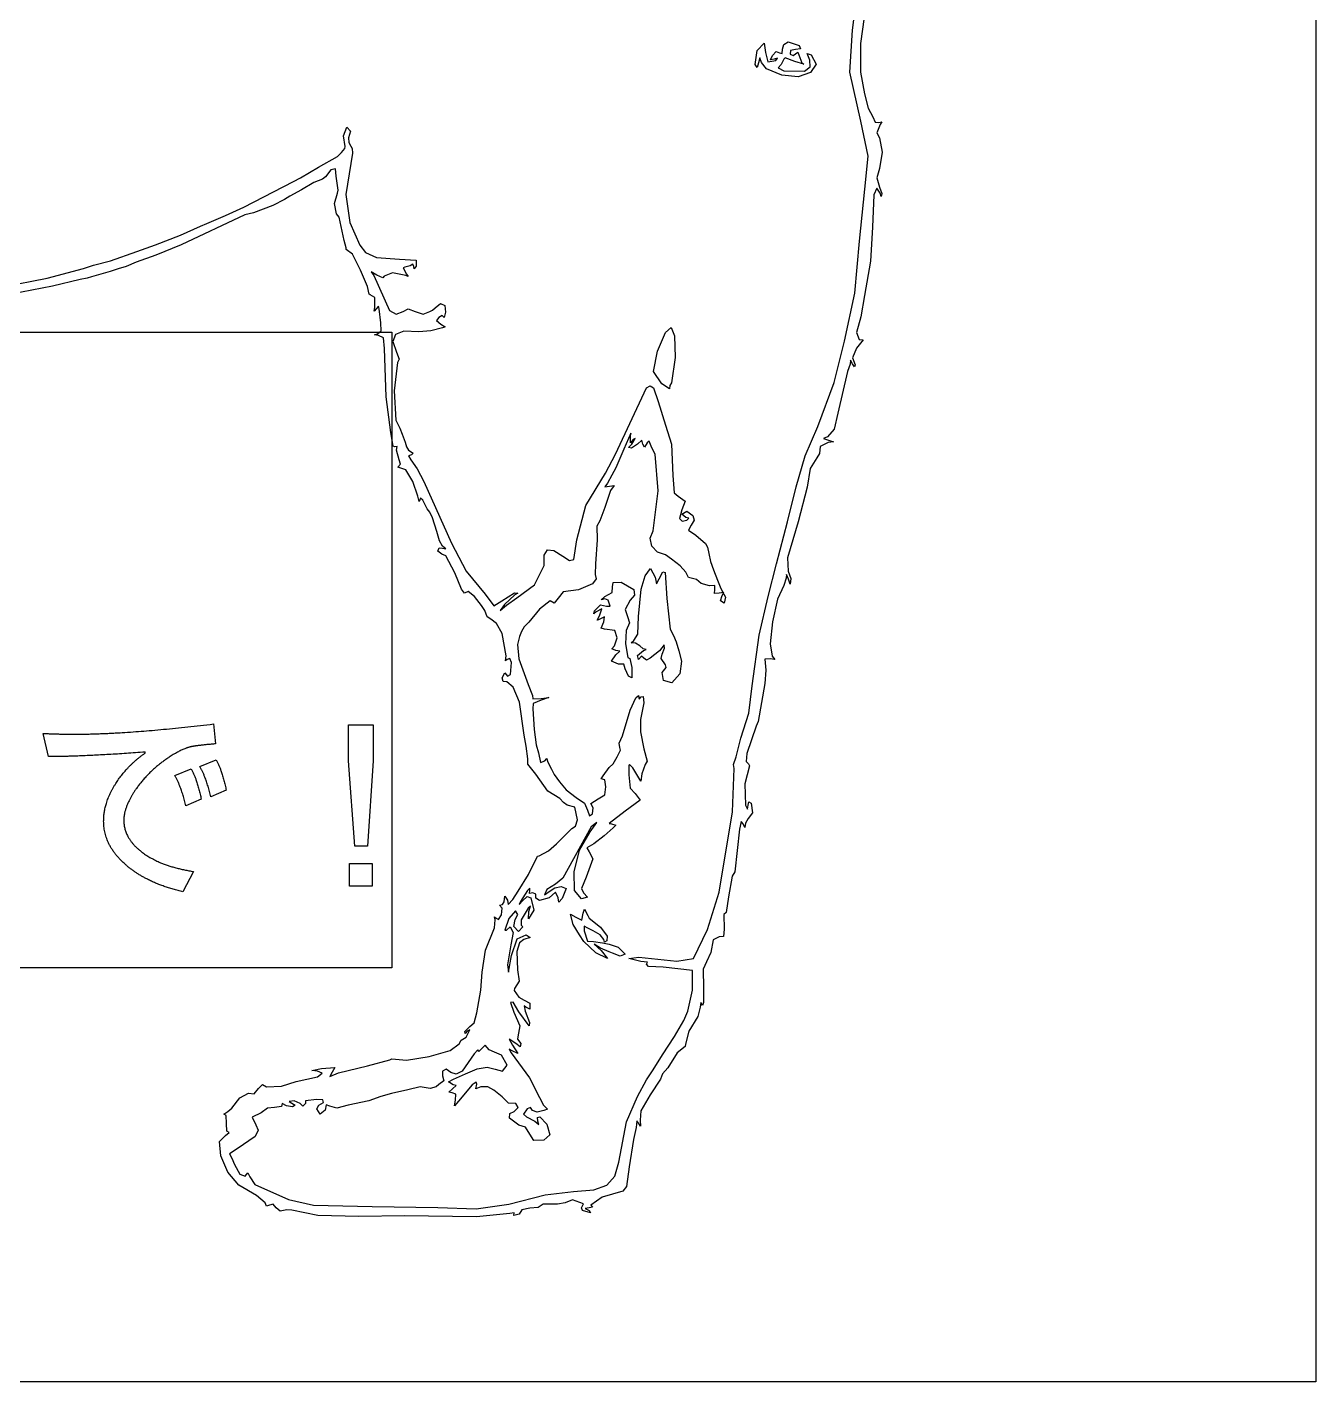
# Model space of a CAD drawing. Header units: centimetres. Extents: x 0 to 27.5, y -5.9 to 8.
# Drawn here: x 22.66 to 27.46, y -5.87 to -0.83 of the extents above; entities that cross this region are included whole.
import ezdxf

# ---------------------------------------------------------------- set-up
doc = ezdxf.new("R2010")
doc.units = ezdxf.units.CM
doc.header["$MEASUREMENT"] = 0
doc.layers.add('digi3 v3_Sketch1', color=7, linetype='Continuous')

msp = doc.modelspace()

# ---------------------------------------------------------------- linework, layer by layer
at = {"layer": 'digi3 v3_Sketch1'}
for p, q in [((27.4556, 7), (27.4556, -5.8698)), ((25.7309, -0.8388), (25.7466, -0.7194)), ((25.7807, -0.745), (25.7617, -0.8885)), ((25.7215, -0.9943), (25.7309, -0.8388)), ((25.377, -0.9139), (25.4032, -0.8866)), ((25.4032, -0.8866), (25.408, -0.9213)), ((25.4706, -0.9092), (25.476, -0.8913)), ((25.476, -0.8913), (25.4925, -0.8819)), ((25.4925, -0.8819), (25.5323, -0.8949)), ((25.5382, -0.9076), (25.5193, -0.9104)), ((25.5323, -0.8949), (25.5382, -0.9076)), ((25.7617, -0.8885), (25.7617, -0.9949)), ((25.3688, -0.9667), (25.377, -0.9139)), ((25.3866, -0.9414), (25.3816, -0.9602)), ((25.3925, -0.9591), (25.3866, -0.9414)), ((25.408, -0.9213), (25.4165, -0.9563)), ((25.4165, -0.9563), (25.4462, -0.9509)), ((25.4263, -0.9485), (25.4342, -0.9322)), ((25.4396, -0.9461), (25.4263, -0.9485)), ((25.4342, -0.9322), (25.4472, -0.9183)), ((25.4517, -0.943), (25.4396, -0.9461)), ((25.4462, -0.9509), (25.4517, -0.943)), ((25.4472, -0.9183), (25.4602, -0.9222)), ((25.4602, -0.9222), (25.47, -0.9258)), ((25.4761, -0.9467), (25.4653, -0.9659)), ((25.47, -0.9258), (25.4706, -0.9092)), ((25.481, -0.941), (25.4761, -0.9467)), ((25.5167, -0.9554), (25.481, -0.941)), ((25.5002, -0.9139), (25.5, -0.9273)), ((25.5, -0.9273), (25.5105, -0.9323)), ((25.5193, -0.9104), (25.5002, -0.9139)), ((25.5105, -0.9323), (25.5278, -0.9203)), ((25.5508, -0.9653), (25.5167, -0.9554)), ((25.5278, -0.9203), (25.5356, -0.9403)), ((25.5356, -0.9403), (25.5431, -0.9602)), ((25.5725, -0.9503), (25.5632, -0.9249)), ((25.5632, -0.9249), (25.5775, -0.9303)), ((25.5736, -0.9747), (25.5725, -0.9503)), ((25.5775, -0.9303), (25.5959, -0.9655)), ((25.3763, -0.9778), (25.3688, -0.9667)), ((25.3816, -0.9602), (25.3763, -0.9778)), ((25.4114, -0.9826), (25.3925, -0.9591)), ((25.4682, -1.0054), (25.4114, -0.9826)), ((25.4653, -0.9659), (25.4552, -0.9783)), ((25.4552, -0.9783), (25.4761, -0.9893)), ((25.5286, -1.0117), (25.4682, -1.0054)), ((25.4682, -1.0054), (25.4682, -1.0054)), ((25.4761, -0.9893), (25.5527, -0.9915)), ((25.5754, -0.9955), (25.5286, -1.0117)), ((25.5431, -0.9602), (25.5508, -0.9653)), ((25.5527, -0.9915), (25.5736, -0.9747)), ((25.5959, -0.9655), (25.5754, -0.9955)), ((25.7625, -1.1768), (25.7215, -0.9943)), ((25.7617, -0.9949), (25.7766, -1.0756)), ((25.7766, -1.0756), (25.7902, -1.1286)), ((25.7902, -1.1286), (25.8066, -1.1612)), ((23.8373, -1.2322), (23.8498, -1.1991)), ((23.8498, -1.1991), (23.8628, -1.2143)), ((25.7899, -1.3069), (25.7625, -1.1768)), ((25.8066, -1.1612), (25.8156, -1.1804)), ((25.8156, -1.1804), (25.8298, -1.182)), ((25.8339, -1.1897), (25.8218, -1.2203)), ((25.8298, -1.182), (25.8407, -1.18)), ((25.8407, -1.18), (25.8339, -1.1897)), ((23.8435, -1.2712), (23.8373, -1.2322)), ((23.8628, -1.2143), (23.8564, -1.239)), ((23.8564, -1.239), (23.8572, -1.256)), ((23.8572, -1.256), (23.8641, -1.2697)), ((25.8218, -1.2203), (25.8314, -1.2389)), ((25.8314, -1.2389), (25.8414, -1.2931)), ((23.7439, -1.3485), (23.8153, -1.3086)), ((23.8153, -1.3086), (23.8298, -1.2937)), ((23.8298, -1.2937), (23.8422, -1.2786)), ((23.8422, -1.2786), (23.8435, -1.2712)), ((23.8711, -1.2962), (23.8455, -1.4497)), ((23.8641, -1.2697), (23.8694, -1.2788)), ((23.8694, -1.2788), (23.8711, -1.2962)), ((25.7776, -1.43), (25.7899, -1.3069)), ((25.8414, -1.2931), (25.8314, -1.3534)), ((23.6771, -1.3883), (23.7439, -1.3485)), ((23.7904, -1.3584), (23.7705, -1.3842)), ((23.8071, -1.3549), (23.7904, -1.3584)), ((23.8103, -1.3821), (23.8071, -1.3549)), ((25.8314, -1.3534), (25.8214, -1.3883)), ((23.4666, -1.4978), (23.6514, -1.4018)), ((23.6514, -1.4018), (23.6771, -1.3883)), ((23.7274, -1.406), (23.6809, -1.4331)), ((23.7598, -1.3928), (23.7274, -1.406)), ((23.7705, -1.3842), (23.7598, -1.3928)), ((23.817, -1.4339), (23.8103, -1.3821)), ((25.8214, -1.3883), (25.8314, -1.4231)), ((23.6375, -1.4567), (23.6176, -1.4687)), ((23.6809, -1.4331), (23.6375, -1.4567)), ((23.8041, -1.4837), (23.8145, -1.4457)), ((23.8145, -1.4457), (23.817, -1.4339)), ((23.8455, -1.4497), (23.8613, -1.5544)), ((25.7578, -1.6232), (25.7776, -1.43)), ((25.8104, -1.4507), (25.8061, -1.5718)), ((25.8217, -1.4259), (25.8104, -1.4507)), ((25.8345, -1.4455), (25.8217, -1.4259)), ((25.8314, -1.4231), (25.8402, -1.4461)), ((25.8385, -1.4574), (25.8345, -1.4455)), ((25.8402, -1.4461), (25.8385, -1.4574)), ((23.3983, -1.5277), (23.4666, -1.4978)), ((23.574, -1.4911), (23.5027, -1.5177)), ((23.6176, -1.4687), (23.574, -1.4911)), ((23.8116, -1.5219), (23.8041, -1.4837)), ((23.4701, -1.5252), (23.2336, -1.6374)), ((23.3051, -1.5685), (23.3292, -1.5575)), ((23.3292, -1.5575), (23.3983, -1.5277)), ((23.5027, -1.5177), (23.4701, -1.5252)), ((23.8209, -1.5345), (23.8116, -1.5219)), ((23.8397, -1.6217), (23.8209, -1.5345)), ((23.8613, -1.5544), (23.8985, -1.6384)), ((23.1378, -1.6376), (23.231, -1.602)), ((23.231, -1.602), (23.3051, -1.5685)), ((25.8061, -1.5718), (25.7982, -1.6977)), ((22.9704, -1.6968), (23.0681, -1.6627)), ((23.0681, -1.6627), (23.1378, -1.6376)), ((23.2336, -1.6374), (23.1391, -1.6764)), ((23.8469, -1.6484), (23.8397, -1.6217)), ((23.8477, -1.6544), (23.8469, -1.6484)), ((23.8711, -1.6722), (23.8477, -1.6544)), ((23.8985, -1.6384), (23.9194, -1.6654)), ((25.7396, -1.8178), (25.7578, -1.6232)), ((22.87, -1.7254), (22.9066, -1.713)), ((22.9066, -1.713), (22.9704, -1.6968)), ((23.0662, -1.7015), (23.0283, -1.7176)), ((23.1391, -1.6764), (23.0662, -1.7015)), ((23.9, -1.7318), (23.8711, -1.6722)), ((23.9194, -1.6654), (23.9599, -1.6849)), ((23.9599, -1.6849), (24.0463, -1.6913)), ((24.0463, -1.6913), (24.1073, -1.6944)), ((24.0958, -1.7098), (24.0852, -1.7155)), ((24.0987, -1.7181), (24.0958, -1.7098)), ((24.1073, -1.6944), (24.108, -1.7173)), ((25.7982, -1.6977), (25.7765, -1.8263)), ((22.5703, -1.7935), (22.7346, -1.7611)), ((22.7346, -1.7611), (22.87, -1.7254)), ((22.8841, -1.7615), (22.8574, -1.7662)), ((22.8992, -1.7568), (22.8841, -1.7615)), ((22.9342, -1.7467), (22.8992, -1.7568)), ((22.969, -1.7367), (22.9342, -1.7467)), ((22.9989, -1.7268), (22.969, -1.7367)), ((23.0283, -1.7176), (22.9989, -1.7268)), ((23.9264, -1.7923), (23.9, -1.7318)), ((23.9617, -1.7498), (23.94, -1.7374)), ((23.94, -1.7374), (23.9505, -1.7521)), ((23.9505, -1.7521), (24.009, -1.8824)), ((23.9834, -1.7607), (23.9617, -1.7498)), ((23.9891, -1.7535), (23.9834, -1.7607)), ((24.0196, -1.7411), (23.9891, -1.7535)), ((24.0687, -1.751), (24.0196, -1.7411)), ((24.0653, -1.7201), (24.059, -1.7235)), ((24.059, -1.7235), (24.0712, -1.7462)), ((24.0852, -1.7155), (24.0653, -1.7201)), ((24.0783, -1.7553), (24.0687, -1.751)), ((24.0712, -1.7462), (24.0783, -1.7553)), ((24.1007, -1.7262), (24.0987, -1.7181)), ((24.108, -1.7173), (24.1007, -1.7262)), ((22.7549, -1.7911), (22.6006, -1.8211)), ((22.8574, -1.7662), (22.7549, -1.7911)), ((23.9323, -1.8213), (23.9264, -1.7923)), ((23.9362, -1.823), (23.9323, -1.8213)), ((23.9536, -1.8332), (23.9362, -1.823)), ((23.9542, -1.8701), (23.9536, -1.8332)), ((24.1782, -1.8718), (24.1982, -1.8562)), ((24.1982, -1.8562), (24.214, -1.8627)), ((24.214, -1.8627), (24.2173, -1.8886)), ((25.702, -1.9956), (25.7396, -1.8178)), ((25.7765, -1.8263), (25.7619, -1.906)), ((23.9517, -1.8838), (23.9542, -1.8701)), ((23.9588, -1.8761), (23.9517, -1.8838)), ((23.9676, -1.8662), (23.9588, -1.8761)), ((23.9696, -1.8761), (23.9676, -1.8662)), ((23.9758, -1.9274), (23.9696, -1.8761)), ((24.009, -1.8824), (24.0339, -1.8961)), ((24.0339, -1.8961), (24.0588, -1.8861)), ((24.0588, -1.8861), (24.0781, -1.8761)), ((24.0781, -1.8761), (24.1036, -1.8861)), ((24.1036, -1.8861), (24.134, -1.8958)), ((24.134, -1.8958), (24.1583, -1.8855)), ((24.1583, -1.8855), (24.1683, -1.8811)), ((24.1683, -1.8811), (24.1782, -1.8718)), ((24.1915, -1.9074), (24.1836, -1.9196)), ((24.2042, -1.9003), (24.1915, -1.9074)), ((24.2113, -1.9081), (24.2042, -1.9003)), ((24.2173, -1.8886), (24.2113, -1.9081)), ((25.7619, -1.906), (25.7464, -1.9634)), ((19.2002, -1.9627), (24.0173, -1.9627)), ((23.9633, -1.9686), (23.9772, -1.9578)), ((23.9772, -1.9578), (23.9758, -1.9274)), ((24.0173, -1.9627), (24.0173, -4.3287)), ((24.0622, -1.9587), (24.0303, -1.9706)), ((24.1174, -1.9607), (24.0622, -1.9587)), ((24.1622, -1.9581), (24.1174, -1.9607)), ((24.2056, -1.9467), (24.1622, -1.9581)), ((24.1836, -1.9196), (24.2, -1.9323)), ((24.2, -1.9323), (24.2153, -1.943)), ((24.2153, -1.943), (24.2056, -1.9467)), ((25.0061, -2.0331), (25.0355, -1.9643)), ((25.0355, -1.9643), (25.0565, -1.9453)), ((25.0565, -1.9453), (25.0687, -1.976)), ((25.7464, -1.9634), (25.7563, -1.9894)), ((23.9528, -1.9727), (23.9633, -1.9686)), ((23.9676, -1.9745), (23.9528, -1.9727)), ((23.9866, -1.9831), (23.9676, -1.9745)), ((23.9894, -2.023), (23.9866, -1.9831)), ((24.0303, -1.9706), (24.0212, -1.9967)), ((24.0212, -1.9967), (24.0348, -2.0373)), ((25.0687, -1.976), (25.0716, -2.0563)), ((25.6627, -2.1499), (25.702, -1.9956)), ((25.7705, -1.9916), (25.746, -2.0222)), ((25.7563, -1.9894), (25.7705, -1.9916)), ((23.9957, -2.2033), (23.9894, -2.023)), ((24.0348, -2.0373), (24.0448, -2.0632)), ((24.0448, -2.0632), (24.0383, -2.0756)), ((24.9906, -2.1089), (25.0061, -2.0331)), ((25.0716, -2.0563), (25.0578, -2.1505)), ((25.7244, -2.0661), (25.7226, -2.0821)), ((25.7318, -2.0802), (25.7244, -2.0661)), ((25.746, -2.0222), (25.7311, -2.0586)), ((25.7311, -2.0586), (25.7411, -2.0847)), ((24.0383, -2.0756), (24.0259, -2.1813)), ((25.0219, -2.1546), (24.9906, -2.1089)), ((25.7131, -2.1094), (25.6771, -2.2644)), ((25.7226, -2.0821), (25.7131, -2.1094)), ((25.7385, -2.0919), (25.7318, -2.0802)), ((25.7411, -2.0847), (25.7385, -2.0919)), ((24.9654, -2.1691), (24.9784, -2.1619)), ((24.9784, -2.1619), (24.9909, -2.1694)), ((25.0219, -2.1546), (25.0219, -2.1546)), ((25.0508, -2.1738), (25.0219, -2.1546)), ((25.0514, -2.1604), (25.0508, -2.1738)), ((25.0578, -2.1505), (25.0514, -2.1604)), ((25.6026, -2.3142), (25.6627, -2.1499)), ((24.014, -2.3361), (23.9957, -2.2033)), ((24.0259, -2.1813), (24.0315, -2.29)), ((24.8489, -2.4161), (24.9654, -2.1691)), ((24.9909, -2.1694), (25.0081, -2.2208)), ((25.0081, -2.2208), (25.0349, -2.3085)), ((25.6771, -2.2644), (25.6633, -2.3241)), ((24.0315, -2.29), (24.047, -2.3203)), ((25.0349, -2.3085), (25.0574, -2.3789)), ((25.5547, -2.4226), (25.6026, -2.3142)), ((24.0223, -2.3873), (24.014, -2.3361)), ((24.047, -2.3203), (24.0554, -2.3422)), ((24.0554, -2.3422), (24.0673, -2.3718)), ((24.9067, -2.3381), (24.8807, -2.3984)), ((24.9047, -2.374), (24.9057, -2.3528)), ((24.915, -2.3623), (24.9047, -2.374)), ((24.9057, -2.3528), (24.9067, -2.3381)), ((24.9106, -2.3797), (24.9225, -2.3582)), ((24.9225, -2.3582), (24.915, -2.3623)), ((24.947, -2.364), (24.9313, -2.3789)), ((24.9509, -2.3798), (24.947, -2.364)), ((24.9745, -2.3688), (24.967, -2.3745)), ((24.9847, -2.3936), (24.9745, -2.3688)), ((25.6382, -2.3523), (25.624, -2.3581)), ((25.624, -2.3581), (25.6422, -2.3649)), ((25.6633, -2.3241), (25.6382, -2.3523)), ((25.6422, -2.3649), (25.6607, -2.3712)), ((24.0289, -2.3892), (24.0223, -2.3873)), ((24.0371, -2.3877), (24.0289, -2.3892)), ((24.0351, -2.4015), (24.0371, -2.3877)), ((24.0447, -2.4376), (24.0351, -2.4015)), ((24.0673, -2.3718), (24.0719, -2.3899)), ((24.0719, -2.3899), (24.0787, -2.4017)), ((24.0787, -2.4017), (24.0962, -2.4127)), ((24.0899, -2.4196), (24.0787, -2.4226)), ((24.0962, -2.4127), (24.0899, -2.4196)), ((24.8126, -2.4871), (24.8489, -2.4161)), ((24.8807, -2.3984), (24.8502, -2.4672)), ((24.8974, -2.3915), (24.9106, -2.3797)), ((24.9084, -2.3939), (24.8974, -2.3915)), ((24.9313, -2.3789), (24.9084, -2.3939)), ((24.9573, -2.391), (24.9509, -2.3798)), ((24.967, -2.3745), (24.9573, -2.391)), ((24.9971, -2.4163), (24.9847, -2.3936)), ((25.0084, -2.5534), (24.9971, -2.4163)), ((25.0574, -2.3789), (25.0633, -2.4959)), ((25.608, -2.4147), (25.5983, -2.4298)), ((25.6105, -2.3875), (25.608, -2.4147)), ((25.6408, -2.3729), (25.6105, -2.3875)), ((25.6607, -2.3712), (25.6408, -2.3729)), ((24.0393, -2.4646), (24.05, -2.4536)), ((24.0542, -2.4699), (24.0393, -2.4646)), ((24.05, -2.4536), (24.0447, -2.4376)), ((24.0692, -2.4745), (24.0542, -2.4699)), ((24.0787, -2.4226), (24.088, -2.4383)), ((24.088, -2.4383), (24.1111, -2.4712)), ((24.8502, -2.4672), (24.8354, -2.4944)), ((25.5221, -2.5376), (25.5547, -2.4226)), ((25.574, -2.4695), (25.5626, -2.5396)), ((25.5983, -2.4298), (25.574, -2.4695)), ((24.0949, -2.5185), (24.0692, -2.4745)), ((24.1141, -2.5726), (24.0949, -2.5185)), ((24.1111, -2.4712), (24.1357, -2.5183)), ((24.1357, -2.5183), (24.2396, -2.7473)), ((24.7394, -2.6078), (24.8126, -2.4871)), ((24.8354, -2.4944), (24.8195, -2.5243)), ((25.0633, -2.4959), (25.0673, -2.5603)), ((24.831, -2.552), (24.8095, -2.6149)), ((24.8195, -2.5243), (24.8096, -2.5383)), ((24.8096, -2.5383), (24.827, -2.536)), ((24.827, -2.536), (24.845, -2.5336)), ((24.845, -2.5336), (24.831, -2.552)), ((24.9897, -2.7025), (25.0084, -2.5534)), ((25.0673, -2.5603), (25.0832, -2.5731)), ((25.4894, -2.6683), (25.5221, -2.5376)), ((25.5626, -2.5396), (25.5286, -2.669)), ((24.1189, -2.593), (24.1141, -2.5726)), ((24.1238, -2.5805), (24.1189, -2.593)), ((24.1331, -2.5874), (24.1238, -2.5805)), ((24.1488, -2.6198), (24.1331, -2.5874)), ((24.1588, -2.6328), (24.1488, -2.6198)), ((24.7059, -2.7353), (24.7394, -2.6078)), ((24.8095, -2.6149), (24.7914, -2.6648)), ((25.0832, -2.5731), (25.1088, -2.5912)), ((25.1088, -2.5912), (25.0961, -2.6234)), ((24.1687, -2.6532), (24.1588, -2.6328)), ((24.1844, -2.7039), (24.1687, -2.6532)), ((24.7914, -2.6648), (24.7795, -2.684)), ((25.0961, -2.6234), (25.0871, -2.6559)), ((25.0871, -2.6559), (25.0979, -2.6655)), ((25.0967, -2.6403), (25.1147, -2.6284)), ((25.1108, -2.6529), (25.0967, -2.6403)), ((25.0979, -2.6655), (25.1147, -2.6621)), ((25.1227, -2.6548), (25.1108, -2.6529)), ((25.1147, -2.6284), (25.1375, -2.6447)), ((25.1147, -2.6621), (25.1227, -2.6548)), ((25.1422, -2.662), (25.131, -2.6804)), ((25.1375, -2.6447), (25.1422, -2.662)), ((25.4488, -2.8243), (25.4894, -2.6683)), ((25.5286, -2.669), (25.4895, -2.8025)), ((24.1945, -2.7398), (24.1844, -2.7039)), ((24.7795, -2.684), (24.7808, -2.7349)), ((24.9786, -2.7296), (24.9897, -2.7025)), ((25.131, -2.6804), (25.1213, -2.6993)), ((25.1213, -2.6993), (25.1489, -2.7181)), ((25.1489, -2.7181), (25.1838, -2.7496)), ((24.1885, -2.7772), (24.1927, -2.7656)), ((24.1927, -2.7656), (24.2059, -2.7662)), ((24.2062, -2.7588), (24.1945, -2.7398)), ((24.2059, -2.7662), (24.2184, -2.7694)), ((24.2184, -2.7694), (24.2062, -2.7588)), ((24.2396, -2.7473), (24.2935, -2.8525)), ((24.5838, -2.7923), (24.596, -2.7733)), ((24.596, -2.7733), (24.6197, -2.7746)), ((24.6946, -2.8082), (24.7059, -2.7353)), ((24.7808, -2.7349), (24.7746, -2.8245)), ((24.9852, -2.7586), (24.9786, -2.7296)), ((25.0057, -2.7819), (24.9852, -2.7586)), ((25.1838, -2.7496), (25.1924, -2.7622)), ((25.1924, -2.7622), (25.1964, -2.786)), ((24.2034, -2.7885), (24.1885, -2.7772)), ((24.2184, -2.7951), (24.2034, -2.7885)), ((24.2521, -2.8587), (24.2184, -2.7951)), ((24.5843, -2.8308), (24.5838, -2.7923)), ((24.6197, -2.7746), (24.6538, -2.7967)), ((24.6538, -2.7967), (24.6786, -2.8122)), ((24.6786, -2.8122), (24.6946, -2.8082)), ((25.0359, -2.7918), (25.0057, -2.7819)), ((25.058, -2.8072), (25.0359, -2.7918)), ((25.09, -2.8322), (25.058, -2.8072)), ((25.1964, -2.786), (25.2028, -2.8164)), ((25.2028, -2.8164), (25.2137, -2.8467)), ((25.4895, -2.8025), (25.492, -2.8518)), ((24.2763, -2.9193), (24.2521, -2.8587)), ((24.2935, -2.8525), (24.3649, -2.938)), ((24.5475, -2.9033), (24.5843, -2.8308)), ((24.7746, -2.8245), (24.7741, -2.8643)), ((24.7741, -2.8643), (24.7771, -2.8807)), ((24.9446, -2.9195), (24.9597, -2.8693)), ((24.9597, -2.8693), (24.98, -2.8424)), ((24.98, -2.8424), (24.9974, -2.8742)), ((24.9974, -2.8742), (25.0019, -2.8992)), ((25.0123, -2.8802), (25.0258, -2.8549)), ((25.0258, -2.8549), (25.0343, -2.857)), ((25.0343, -2.857), (25.0399, -2.954)), ((25.1108, -2.8561), (25.09, -2.8322)), ((25.1206, -2.8761), (25.1108, -2.8561)), ((25.2137, -2.8467), (25.2293, -2.8859)), ((25.4177, -2.946), (25.4488, -2.8243)), ((25.4861, -2.8646), (25.4839, -2.8776)), ((25.4929, -2.8817), (25.4861, -2.8646)), ((25.492, -2.8518), (25.5019, -2.8792)), ((24.2874, -2.9342), (24.2763, -2.9193)), ((24.4825, -2.9514), (24.5475, -2.9033)), ((24.7117, -2.9217), (24.6552, -2.9296)), ((24.7636, -2.8996), (24.7117, -2.9217)), ((24.7771, -2.8807), (24.7636, -2.8996)), ((24.8367, -2.9315), (24.8385, -2.9109)), ((24.8385, -2.9109), (24.8402, -2.8942)), ((24.8402, -2.8942), (24.8711, -2.8935)), ((24.8711, -2.8935), (24.9175, -2.9202)), ((24.9175, -2.9202), (24.9197, -2.9412)), ((24.9353, -3.0211), (24.9446, -2.9195)), ((25.0019, -2.8992), (25.0123, -2.8802)), ((25.1503, -2.8831), (25.1206, -2.8761)), ((25.1678, -2.8975), (25.1503, -2.8831)), ((25.1996, -2.9073), (25.1678, -2.8975)), ((25.2196, -2.9054), (25.1996, -2.9073)), ((25.2182, -2.9351), (25.2191, -2.9203)), ((25.2191, -2.9203), (25.2196, -2.9054)), ((25.2293, -2.8859), (25.2392, -2.9107)), ((25.2392, -2.9107), (25.2452, -2.9237)), ((25.2452, -2.9237), (25.2583, -2.9491)), ((25.4756, -2.9056), (25.4525, -2.9566)), ((25.4839, -2.8776), (25.4756, -2.9056)), ((25.5, -2.9001), (25.4929, -2.8817)), ((25.5019, -2.8792), (25.5, -2.9001)), ((24.3018, -2.9281), (24.2874, -2.9342)), ((24.3247, -2.9464), (24.3018, -2.9281)), ((24.3513, -2.98), (24.3247, -2.9464)), ((24.3649, -2.938), (24.3973, -2.9815)), ((24.3973, -2.9815), (24.4262, -2.9624)), ((24.4262, -2.9624), (24.4735, -2.9322)), ((24.4753, -2.9397), (24.4361, -2.9763)), ((24.4433, -2.9788), (24.4825, -2.9514)), ((24.4735, -2.9322), (24.4859, -2.9339)), ((24.4859, -2.9339), (24.4753, -2.9397)), ((24.6064, -2.9625), (24.5665, -2.9936)), ((24.6213, -2.9713), (24.6064, -2.9625)), ((24.6362, -2.9526), (24.6213, -2.9713)), ((24.6552, -2.9296), (24.6362, -2.9526)), ((24.7962, -2.9584), (24.8103, -2.9464)), ((24.81, -2.9547), (24.7962, -2.9584)), ((24.8219, -2.9597), (24.81, -2.9547)), ((24.8103, -2.9464), (24.8367, -2.9315)), ((24.8258, -2.9713), (24.8219, -2.9597)), ((24.8301, -2.9823), (24.8258, -2.9713)), ((24.9042, -2.9598), (24.886, -2.9947)), ((24.9197, -2.9412), (24.9042, -2.9598)), ((25.0399, -2.954), (25.0523, -3.0684)), ((25.2357, -2.9339), (25.2182, -2.9351)), ((25.2522, -2.9318), (25.2357, -2.9339)), ((25.2398, -2.9625), (25.2461, -2.9431)), ((25.2535, -2.9713), (25.2398, -2.9625)), ((25.2461, -2.9431), (25.2522, -2.9318)), ((25.2583, -2.9491), (25.2535, -2.9713)), ((25.3841, -3.0908), (25.4177, -2.946)), ((25.4525, -2.9566), (25.4338, -3.0402)), ((24.3633, -2.9982), (24.3513, -2.98)), ((24.3722, -3.0219), (24.3633, -2.9982)), ((24.3859, -3.031), (24.3722, -3.0219)), ((24.4361, -2.9763), (24.4201, -2.999)), ((24.4201, -2.999), (24.4433, -2.9788)), ((24.5665, -2.9936), (24.5267, -3.0417)), ((24.7686, -3.0103), (24.7712, -2.9995)), ((24.7774, -3.0037), (24.7686, -3.0103)), ((24.7712, -2.9995), (24.7934, -2.9772)), ((24.7983, -2.9923), (24.7774, -3.0037)), ((24.7808, -3.0351), (24.7894, -3.0186)), ((24.8083, -3.0218), (24.7861, -3.0335)), ((24.7894, -3.0186), (24.7983, -2.9923)), ((24.7934, -2.9772), (24.8163, -2.982)), ((24.8062, -3.0403), (24.8083, -3.0218)), ((24.8163, -2.982), (24.8301, -2.9823)), ((24.886, -2.9947), (24.8938, -3.0211)), ((24.8938, -3.0211), (24.901, -3.044)), ((24.932, -3.0865), (24.9353, -3.0211)), ((24.4071, -3.0468), (24.3859, -3.031)), ((24.4277, -3.0846), (24.4071, -3.0468)), ((24.5094, -3.0597), (24.4993, -3.0766)), ((24.5267, -3.0417), (24.5094, -3.0597)), ((24.7861, -3.0335), (24.7808, -3.0351)), ((24.7967, -3.0638), (24.8062, -3.0403)), ((24.8084, -3.0682), (24.7967, -3.0638)), ((24.8471, -3.073), (24.8084, -3.0682)), ((24.8557, -3.1007), (24.8471, -3.073)), ((24.8893, -3.0731), (24.8864, -3.1229)), ((24.901, -3.044), (24.8893, -3.0731)), ((25.0523, -3.0684), (25.0647, -3.091)), ((25.4338, -3.0402), (25.4252, -3.122)), ((24.4432, -3.1678), (24.4277, -3.0846)), ((24.4928, -3.0948), (24.4848, -3.125)), ((24.4848, -3.125), (24.4896, -3.1779)), ((24.4993, -3.0766), (24.4928, -3.0948)), ((24.8457, -3.1306), (24.8557, -3.1007)), ((24.8864, -3.1229), (24.8951, -3.1735)), ((24.9072, -3.1184), (24.9179, -3.1099)), ((24.9235, -3.1203), (24.9072, -3.1184)), ((24.9179, -3.1099), (24.932, -3.0865)), ((24.9403, -3.1306), (24.9235, -3.1203)), ((25.03, -3.1257), (25.0132, -3.1486)), ((25.0323, -3.1381), (25.03, -3.1257)), ((25.0647, -3.091), (25.0747, -3.1157)), ((25.0747, -3.1157), (25.0847, -3.1491)), ((25.3584, -3.2791), (25.3841, -3.0908)), ((25.4252, -3.122), (25.4322, -3.1681)), ((24.4406, -3.1854), (24.4432, -3.1678)), ((24.8351, -3.1868), (24.8507, -3.1641)), ((24.8358, -3.1416), (24.8457, -3.1306)), ((24.8507, -3.1469), (24.8358, -3.1416)), ((24.8656, -3.1498), (24.8507, -3.1469)), ((24.8507, -3.1641), (24.8656, -3.1498)), ((24.8951, -3.1735), (24.903, -3.1769)), ((24.903, -3.1769), (24.9104, -3.2112)), ((24.9319, -3.1656), (24.9536, -3.1473)), ((24.9356, -3.1804), (24.9319, -3.1656)), ((24.946, -3.1679), (24.9356, -3.1804)), ((24.9522, -3.1417), (24.9403, -3.1306)), ((24.9552, -3.1754), (24.946, -3.1679)), ((24.964, -3.1434), (24.9522, -3.1417)), ((24.9536, -3.1473), (24.964, -3.1434)), ((24.9645, -3.1832), (24.9552, -3.1754)), ((24.9788, -3.1763), (24.9645, -3.1832)), ((25.0132, -3.1486), (24.9788, -3.1763)), ((25.0195, -3.1772), (25.0237, -3.1605)), ((25.0237, -3.1605), (25.0323, -3.1381)), ((25.0847, -3.1491), (25.0951, -3.1869)), ((25.4322, -3.1681), (25.442, -3.1805)), ((24.4464, -3.1809), (24.4406, -3.1854)), ((24.4562, -3.1774), (24.4464, -3.1809)), ((24.4629, -3.1921), (24.4562, -3.1774)), ((24.4585, -3.2369), (24.4629, -3.1921)), ((24.4896, -3.1779), (24.524, -3.274)), ((24.8606, -3.1979), (24.8351, -3.1868)), ((24.8808, -3.1983), (24.8606, -3.1979)), ((24.8855, -3.2158), (24.8808, -3.1983)), ((24.898, -3.2435), (24.8855, -3.2158)), ((24.9104, -3.2112), (24.9105, -3.2493)), ((25.0356, -3.2009), (25.0195, -3.1772)), ((25.0225, -3.2298), (25.0385, -3.2101)), ((25.0385, -3.2101), (25.0356, -3.2009)), ((25.0951, -3.1869), (25.0883, -3.2337)), ((25.4084, -3.2209), (25.4056, -3.27)), ((25.4249, -3.1779), (25.4057, -3.1793)), ((25.4057, -3.1793), (25.4084, -3.2209)), ((25.442, -3.1805), (25.4249, -3.1779)), ((24.4275, -3.2491), (24.4374, -3.2305)), ((24.4316, -3.2625), (24.4275, -3.2491)), ((24.4449, -3.2636), (24.4316, -3.2625)), ((24.4374, -3.2305), (24.4477, -3.2426)), ((24.4681, -3.2837), (24.4449, -3.2636)), ((24.4477, -3.2426), (24.4585, -3.2369)), ((24.524, -3.274), (24.5401, -3.3153)), ((24.9105, -3.2493), (24.898, -3.2435)), ((24.898, -3.2435), (24.898, -3.2435)), ((25.0281, -3.2592), (25.0225, -3.2298)), ((25.0593, -3.2677), (25.0281, -3.2592)), ((25.0281, -3.2592), (25.0281, -3.2592)), ((25.0883, -3.2337), (25.0593, -3.2677)), ((25.4056, -3.27), (25.3801, -3.4119)), ((24.4917, -3.3391), (24.4681, -3.2837)), ((24.5401, -3.3153), (24.5423, -3.3273)), ((24.5423, -3.3273), (24.5727, -3.326)), ((24.5727, -3.326), (24.6018, -3.3228)), ((24.6018, -3.3228), (24.5734, -3.3321)), ((24.9045, -3.3698), (24.9248, -3.3234)), ((24.9248, -3.3234), (24.9345, -3.3148)), ((24.9345, -3.3148), (24.9369, -3.3282)), ((24.9369, -3.3282), (24.9449, -3.3198)), ((24.9449, -3.3198), (24.9528, -3.319)), ((24.9528, -3.319), (24.9549, -3.3416)), ((25.3452, -3.3812), (25.3584, -3.2791)), ((24.5098, -3.4626), (24.4917, -3.3391)), ((24.5436, -3.3452), (24.542, -3.364)), ((24.542, -3.364), (24.547, -3.4418)), ((24.5734, -3.3321), (24.5436, -3.3452)), ((24.8752, -3.4656), (24.9045, -3.3698)), ((24.9549, -3.3416), (24.9429, -3.4047)), ((23.3534, -3.4209), (23.3616, -3.4949)), ((23.8564, -3.5576), (23.8564, -3.4245)), ((23.8564, -3.4245), (23.9477, -3.4245)), ((23.9477, -3.4245), (23.9477, -3.5576)), ((24.9429, -3.4047), (24.9429, -3.4498)), ((25.3163, -3.4741), (25.3452, -3.3812)), ((25.3801, -3.4119), (25.3733, -3.4293)), ((22.7395, -3.5424), (22.7194, -3.4561)), ((24.5168, -3.5036), (24.5098, -3.4626)), ((24.547, -3.4418), (24.5543, -3.499)), ((24.8627, -3.4924), (24.8752, -3.4656)), ((24.9429, -3.4498), (24.9548, -3.5138)), ((25.298, -3.5438), (25.3163, -3.4741)), ((25.3733, -3.4293), (25.3381, -3.5313)), ((23.1009, -3.5277), (23.0992, -3.5256)), ((24.523, -3.5508), (24.5168, -3.5036)), ((24.5543, -3.499), (24.5632, -3.5289)), ((24.5632, -3.5289), (24.5703, -3.5647)), ((24.8553, -3.5438), (24.8677, -3.5188)), ((24.8652, -3.508), (24.8627, -3.4924)), ((24.8677, -3.5188), (24.8652, -3.508)), ((24.9548, -3.5138), (24.9667, -3.5587)), ((23.3031, -3.5797), (23.364, -3.5543)), ((23.8789, -3.8752), (23.8564, -3.5576)), ((23.9477, -3.5576), (23.9268, -3.8752)), ((24.5233, -3.5704), (24.523, -3.5508)), ((24.5531, -3.6071), (24.5233, -3.5704)), ((24.5703, -3.5647), (24.5868, -3.5584)), ((24.5868, -3.5584), (24.5945, -3.5493)), ((24.5945, -3.5493), (24.5963, -3.56)), ((24.5963, -3.56), (24.6112, -3.5885)), ((24.8254, -3.5831), (24.8403, -3.5687)), ((24.8403, -3.5687), (24.8553, -3.5438)), ((24.8988, -3.5756), (24.8985, -3.6106)), ((24.9017, -3.5713), (24.8988, -3.5756)), ((24.9145, -3.5839), (24.9017, -3.5713)), ((24.9602, -3.5722), (24.9474, -3.607)), ((24.9667, -3.5587), (24.9602, -3.5722)), ((25.2888, -3.5712), (25.298, -3.5438)), ((25.2904, -3.5861), (25.2888, -3.5712)), ((25.3475, -3.5763), (25.3313, -3.6435)), ((25.3381, -3.5313), (25.3358, -3.5606)), ((25.3358, -3.5606), (25.3449, -3.5688)), ((25.3449, -3.5688), (25.3475, -3.5763)), ((23.2097, -3.6128), (23.2711, -3.5879)), ((24.5975, -3.6713), (24.5531, -3.6071)), ((24.6112, -3.5885), (24.6211, -3.6088)), ((24.6211, -3.6088), (24.6411, -3.6365)), ((24.7964, -3.6256), (24.803, -3.6142)), ((24.8093, -3.6286), (24.7964, -3.6256)), ((24.803, -3.6142), (24.8254, -3.5831)), ((24.8136, -3.6549), (24.8093, -3.6286)), ((24.8985, -3.6106), (24.9039, -3.6593)), ((24.9286, -3.6093), (24.9145, -3.5839)), ((24.9438, -3.6341), (24.9286, -3.6093)), ((24.9474, -3.607), (24.9438, -3.6341)), ((25.2842, -3.7478), (25.2904, -3.5861)), ((23.4009, -3.6677), (23.3432, -3.6918)), ((24.6429, -3.6981), (24.5975, -3.6713)), ((24.6411, -3.6365), (24.6661, -3.6664)), ((24.6661, -3.6664), (24.7034, -3.6948)), ((24.8095, -3.6851), (24.8136, -3.6549)), ((24.9039, -3.6593), (24.9224, -3.6795)), ((24.9224, -3.6795), (24.9409, -3.7039)), ((25.3313, -3.6435), (25.3338, -3.723)), ((23.308, -3.7008), (23.2503, -3.7254)), ((24.6565, -3.7127), (24.6429, -3.6981)), ((24.6693, -3.7225), (24.6565, -3.7127)), ((24.6986, -3.7302), (24.6693, -3.7225)), ((24.7083, -3.7774), (24.6986, -3.7302)), ((24.7034, -3.6948), (24.7335, -3.7155)), ((24.7335, -3.7155), (24.7458, -3.742)), ((24.7575, -3.7163), (24.7853, -3.6997)), ((24.7661, -3.7333), (24.7575, -3.7163)), ((24.7853, -3.6997), (24.8095, -3.6851)), ((24.9409, -3.7039), (24.8856, -3.7457)), ((25.3338, -3.723), (25.3411, -3.7376)), ((25.3411, -3.7376), (25.3428, -3.7235)), ((25.3428, -3.7235), (25.3459, -3.7109)), ((25.3459, -3.7109), (25.3548, -3.7153)), ((25.3548, -3.7153), (25.3593, -3.7522)), ((24.7008, -3.8015), (24.7083, -3.7774)), ((24.7458, -3.742), (24.7521, -3.7633)), ((24.7521, -3.7633), (24.7637, -3.7553)), ((24.7637, -3.7553), (24.7661, -3.7333)), ((24.8856, -3.7457), (24.8258, -3.7908)), ((25.2349, -4.0466), (25.2842, -3.7478)), ((25.3432, -3.7726), (25.3329, -3.7896)), ((25.3593, -3.7522), (25.3432, -3.7726)), ((24.6302, -3.8674), (24.6803, -3.8158)), ((24.7595, -3.8038), (24.6534, -3.9943)), ((24.6803, -3.8158), (24.6873, -3.8099)), ((24.6873, -3.8099), (24.7008, -3.8015)), ((24.716, -3.8904), (24.7547, -3.8227)), ((24.7547, -3.8227), (24.7804, -3.7877)), ((24.7804, -3.7877), (24.7595, -3.8038)), ((24.8405, -3.8076), (24.8075, -3.8374)), ((24.8258, -3.7908), (24.8347, -3.7931)), ((24.8347, -3.7931), (24.8502, -3.7975)), ((24.8502, -3.7975), (24.8405, -3.8076)), ((25.3104, -3.8126), (25.2938, -3.9708)), ((25.3168, -3.7844), (25.3104, -3.8126)), ((25.3243, -3.7927), (25.3168, -3.7844)), ((25.3311, -3.8062), (25.3243, -3.7927)), ((25.3329, -3.7896), (25.3311, -3.8062)), ((23.9268, -3.8752), (23.8789, -3.8752)), ((24.6004, -3.8928), (24.6302, -3.8674)), ((24.7692, -3.8673), (24.7422, -3.8823)), ((24.7422, -3.8823), (24.751, -3.8972)), ((24.8075, -3.8374), (24.7692, -3.8673)), ((24.5263, -3.9806), (24.5596, -3.9133)), ((24.5596, -3.9133), (24.5653, -3.9112)), ((24.5653, -3.9112), (24.6004, -3.8928)), ((24.6957, -3.9718), (24.716, -3.8904)), ((24.7647, -3.9234), (24.7406, -3.9913)), ((24.751, -3.8972), (24.7647, -3.9234)), ((23.2793, -3.9701), (23.24, -4.0454)), ((23.8597, -4.0245), (23.8597, -3.9406)), ((23.8597, -3.9406), (23.9436, -3.9406)), ((23.9436, -3.9406), (23.9436, -4.0245)), ((24.4873, -4.0435), (24.5263, -3.9806)), ((24.697, -4.0408), (24.6957, -3.9718)), ((25.2938, -3.9708), (25.2836, -3.987)), ((23.9436, -4.0245), (23.8597, -4.0245)), ((24.5305, -4.0322), (24.5218, -4.0403)), ((24.5306, -4.0392), (24.5305, -4.0322)), ((24.6268, -4.0167), (24.5937, -4.0366)), ((24.6066, -4.0414), (24.624, -4.0311)), ((24.624, -4.0311), (24.6475, -4.026)), ((24.6534, -3.9943), (24.6268, -4.0167)), ((24.6475, -4.026), (24.6663, -4.0327)), ((24.6663, -4.0327), (24.6508, -4.0709)), ((24.7406, -3.9913), (24.7226, -4.0334)), ((24.7226, -4.0334), (24.7307, -4.0491)), ((25.2836, -3.987), (25.2703, -4.0642)), ((24.4292, -4.0924), (24.4346, -4.0834)), ((24.4346, -4.0834), (24.4379, -4.0612)), ((24.4379, -4.0612), (24.4475, -4.0772)), ((24.4475, -4.0772), (24.4501, -4.0927)), ((24.4501, -4.0927), (24.4674, -4.0737)), ((24.4674, -4.0737), (24.4873, -4.0435)), ((24.4911, -4.0929), (24.5039, -4.0787)), ((24.4954, -4.0814), (24.4911, -4.0929)), ((24.5218, -4.0403), (24.4954, -4.0814)), ((24.5039, -4.0787), (24.521, -4.0631)), ((24.521, -4.0631), (24.5344, -4.0682)), ((24.5294, -4.0517), (24.5306, -4.0392)), ((24.5422, -4.05), (24.5294, -4.0517)), ((24.5344, -4.0682), (24.5451, -4.1143)), ((24.553, -4.0543), (24.5422, -4.05)), ((24.5525, -4.0693), (24.553, -4.0543)), ((24.5666, -4.078), (24.5525, -4.0693)), ((24.6029, -4.0674), (24.5666, -4.078)), ((24.5937, -4.0366), (24.5853, -4.0565)), ((24.5853, -4.0565), (24.6066, -4.0414)), ((24.6266, -4.0475), (24.6029, -4.0674)), ((24.6362, -4.0684), (24.6266, -4.0475)), ((24.6382, -4.0847), (24.6362, -4.0684)), ((24.6508, -4.0709), (24.6382, -4.0847)), ((24.7233, -4.0715), (24.697, -4.0408)), ((24.745, -4.0657), (24.7233, -4.0715)), ((24.7307, -4.0491), (24.745, -4.0657)), ((25.1913, -4.1864), (25.2349, -4.0466)), ((25.2703, -4.0642), (25.2616, -4.1227)), ((24.4146, -4.1484), (24.4256, -4.1315)), ((24.4176, -4.0958), (24.4292, -4.0924)), ((24.4273, -4.1063), (24.4176, -4.0958)), ((24.4256, -4.1315), (24.4273, -4.1063)), ((24.4772, -4.1163), (24.4528, -4.1451)), ((24.4756, -4.1482), (24.4866, -4.1305)), ((24.4866, -4.1305), (24.4772, -4.1163)), ((24.5241, -4.1063), (24.4983, -4.1497)), ((24.5335, -4.0989), (24.5241, -4.1063)), ((24.5451, -4.1143), (24.5259, -4.1461)), ((24.5259, -4.1461), (24.5275, -4.1188)), ((24.5275, -4.1188), (24.5335, -4.0989)), ((24.6817, -4.129), (24.7015, -4.1397)), ((24.692, -4.1676), (24.6817, -4.129)), ((24.7243, -4.1515), (24.7287, -4.1247)), ((24.7287, -4.1247), (24.7346, -4.1103)), ((24.7346, -4.1103), (24.7462, -4.1334)), ((24.7462, -4.1334), (24.7519, -4.1437)), ((25.2616, -4.1227), (25.253, -4.1298)), ((25.253, -4.1298), (25.2534, -4.1849)), ((24.3658, -4.263), (24.3995, -4.1798)), ((24.4019, -4.1499), (24.3995, -4.1387)), ((24.3995, -4.1387), (24.405, -4.1439)), ((24.3995, -4.1798), (24.4019, -4.1499)), ((24.405, -4.1439), (24.4146, -4.1484)), ((24.4528, -4.1451), (24.4379, -4.188)), ((24.4437, -4.1885), (24.4571, -4.176)), ((24.4571, -4.176), (24.4691, -4.1971)), ((24.4715, -4.1745), (24.4756, -4.1482)), ((24.4882, -4.1928), (24.4715, -4.1745)), ((24.505, -4.1765), (24.4882, -4.1928)), ((24.4983, -4.1497), (24.4981, -4.1703)), ((24.4981, -4.1703), (24.505, -4.1765)), ((24.7152, -4.2059), (24.692, -4.1676)), ((24.7015, -4.1397), (24.7243, -4.1515)), ((24.7459, -4.1812), (24.7325, -4.1736)), ((24.7325, -4.1736), (24.733, -4.1909)), ((24.7662, -4.191), (24.7459, -4.1812)), ((24.7519, -4.1437), (24.7933, -4.1773)), ((24.7933, -4.1773), (24.8187, -4.2107)), ((25.2534, -4.1849), (25.2519, -4.2119)), ((24.4379, -4.188), (24.4437, -4.1885)), ((24.4691, -4.1971), (24.46, -4.2429)), ((24.462, -4.2832), (24.4832, -4.2209)), ((24.4928, -4.2356), (24.4817, -4.2679)), ((24.4832, -4.2209), (24.5174, -4.2062)), ((24.5085, -4.2236), (24.4928, -4.2356)), ((24.5315, -4.2161), (24.5085, -4.2236)), ((24.5174, -4.2062), (24.5315, -4.2161)), ((24.7322, -4.2308), (24.7152, -4.2059)), ((24.7759, -4.2731), (24.7322, -4.2308)), ((24.733, -4.1909), (24.745, -4.229)), ((24.745, -4.229), (24.7674, -4.2303)), ((24.7922, -4.2059), (24.7662, -4.191)), ((24.7674, -4.2303), (24.801, -4.2358)), ((24.8059, -4.2228), (24.7922, -4.2059)), ((24.801, -4.2358), (24.8253, -4.241)), ((24.8084, -4.2336), (24.8059, -4.2228)), ((24.8174, -4.2282), (24.8084, -4.2336)), ((24.8187, -4.2107), (24.8174, -4.2282)), ((25.1403, -4.2943), (25.1913, -4.1864)), ((25.2124, -4.2239), (25.2043, -4.2719)), ((25.2358, -4.2134), (25.2124, -4.2239)), ((25.2519, -4.2119), (25.2358, -4.2134)), ((24.3528, -4.3449), (24.3658, -4.263)), ((24.46, -4.2429), (24.4482, -4.3176)), ((24.4519, -4.3451), (24.462, -4.2832)), ((24.4817, -4.2679), (24.4852, -4.3363)), ((24.7695, -4.2404), (24.7959, -4.2644)), ((24.7935, -4.2554), (24.7695, -4.2404)), ((24.7759, -4.2731), (24.7759, -4.2731)), ((24.8191, -4.2943), (24.7759, -4.2731)), ((24.8258, -4.2693), (24.7935, -4.2554)), ((24.7959, -4.2644), (24.8191, -4.2943)), ((24.8253, -4.241), (24.859, -4.2521)), ((24.8378, -4.2736), (24.8258, -4.2693)), ((24.8666, -4.2852), (24.8378, -4.2736)), ((24.859, -4.2521), (24.8852, -4.2781)), ((24.8852, -4.2781), (24.8666, -4.2852)), ((25.2043, -4.2719), (25.1881, -4.3064)), ((24.0173, -4.3287), (19.2002, -4.3287)), ((24.4482, -4.3176), (24.4519, -4.3451)), ((24.4852, -4.3363), (24.4908, -4.3788)), ((24.8995, -4.294), (24.9363, -4.2889)), ((24.9434, -4.3056), (24.8995, -4.294)), ((24.9363, -4.2889), (25.078, -4.3032)), ((24.9687, -4.3078), (24.9434, -4.3056)), ((24.9652, -4.3154), (24.9687, -4.3078)), ((24.9722, -4.3231), (24.9652, -4.3154)), ((25.0274, -4.3267), (24.9722, -4.3231)), ((25.1357, -4.3389), (25.0274, -4.3267)), ((25.078, -4.3032), (25.1403, -4.2943)), ((25.1881, -4.3064), (25.176, -4.3334)), ((25.176, -4.3334), (25.1764, -4.4041)), ((24.3489, -4.4117), (24.3528, -4.3449)), ((24.4908, -4.3788), (24.4734, -4.4052)), ((25.1363, -4.4116), (25.1357, -4.3389)), ((24.3329, -4.496), (24.3489, -4.4117)), ((24.4734, -4.4052), (24.4727, -4.4126)), ((24.4727, -4.4126), (24.4897, -4.4372)), ((24.4897, -4.4372), (24.5101, -4.4491)), ((25.1182, -4.4893), (25.1363, -4.4116)), ((25.1764, -4.4041), (25.1773, -4.458)), ((24.4685, -4.4563), (24.4592, -4.458)), ((24.4592, -4.458), (24.471, -4.4935)), ((24.4901, -4.4921), (24.4685, -4.4563)), ((24.5101, -4.4491), (24.5306, -4.4606)), ((24.5101, -4.4703), (24.5129, -4.4896)), ((24.5159, -4.4744), (24.5101, -4.4703)), ((24.5311, -4.4829), (24.5159, -4.4744)), ((24.5306, -4.4606), (24.5311, -4.4829)), ((25.165, -4.4752), (25.1553, -4.51)), ((25.1669, -4.4575), (25.165, -4.4752)), ((25.1733, -4.4691), (25.1669, -4.4575)), ((25.1773, -4.458), (25.1733, -4.4691)), ((24.3076, -4.5474), (24.3241, -4.5333)), ((24.3241, -4.5333), (24.3329, -4.496)), ((24.471, -4.4935), (24.4935, -4.5448)), ((24.5281, -4.5444), (24.4901, -4.4921)), ((24.5129, -4.4896), (24.5293, -4.5319)), ((24.5293, -4.5319), (24.5281, -4.5444)), ((25.0691, -4.5842), (25.1039, -4.5242)), ((25.1039, -4.5242), (25.1182, -4.4893)), ((25.1553, -4.51), (25.122, -4.5647)), ((24.2747, -4.5973), (24.2937, -4.5869)), ((24.2883, -4.5659), (24.3076, -4.5474)), ((24.2905, -4.5731), (24.2883, -4.5659)), ((24.2981, -4.5643), (24.2905, -4.5731)), ((24.2937, -4.5869), (24.3076, -4.5593)), ((24.3076, -4.5593), (24.2981, -4.5643)), ((24.4858, -4.5851), (24.4844, -4.594)), ((24.4935, -4.5448), (24.4858, -4.5851)), ((25.0249, -4.6521), (25.0691, -4.5842)), ((25.122, -4.5647), (25.1095, -4.6126)), ((24.1564, -4.6591), (24.2341, -4.6362)), ((24.2341, -4.6362), (24.2682, -4.6116)), ((24.2682, -4.6116), (24.2747, -4.5973)), ((24.3372, -4.6334), (24.3236, -4.6489)), ((24.3404, -4.6405), (24.3372, -4.6334)), ((24.3509, -4.6295), (24.3404, -4.6405)), ((24.3646, -4.6169), (24.3509, -4.6295)), ((24.3797, -4.6333), (24.3646, -4.6169)), ((24.3998, -4.6422), (24.3797, -4.6333)), ((24.4786, -4.6107), (24.4537, -4.5947)), ((24.4537, -4.5947), (24.4666, -4.616)), ((24.4544, -4.6312), (24.4608, -4.6446)), ((24.4651, -4.638), (24.4544, -4.6312)), ((24.4863, -4.6469), (24.4651, -4.638)), ((24.4666, -4.616), (24.4863, -4.6469)), ((24.4941, -4.6221), (24.4786, -4.6107)), ((24.4844, -4.594), (24.4969, -4.6107)), ((24.4969, -4.6107), (24.4941, -4.6221)), ((25.1086, -4.6214), (25.0786, -4.6454)), ((25.1095, -4.6126), (25.1086, -4.6214)), ((23.9272, -4.6933), (24.0094, -4.6714)), ((24.0094, -4.6714), (24.0168, -4.6672)), ((24.0168, -4.6672), (24.0717, -4.6721)), ((24.0717, -4.6721), (24.1564, -4.6591)), ((24.3236, -4.6489), (24.279, -4.7135)), ((24.425, -4.6531), (24.3998, -4.6422)), ((24.4468, -4.6907), (24.425, -4.6531)), ((24.4608, -4.6446), (24.5289, -4.7385)), ((24.9901, -4.7078), (25.0249, -4.6521)), ((25.0786, -4.6454), (25.0442, -4.7012)), ((23.7007, -4.7435), (23.7406, -4.7343)), ((23.7196, -4.7102), (23.7555, -4.7038)), ((23.7406, -4.7135), (23.7196, -4.7102)), ((23.758, -4.7205), (23.7406, -4.7135)), ((23.7406, -4.7343), (23.758, -4.7205)), ((23.7555, -4.7038), (23.8052, -4.6995)), ((23.7951, -4.7174), (23.7859, -4.7328)), ((23.7859, -4.7328), (23.8182, -4.72)), ((23.8052, -4.6995), (23.7951, -4.7174)), ((23.8182, -4.72), (23.9272, -4.6933)), ((24.2054, -4.7131), (24.2051, -4.7305)), ((24.2051, -4.7305), (24.2111, -4.7491)), ((24.2191, -4.7061), (24.2054, -4.7131)), ((24.2373, -4.7179), (24.2191, -4.7061)), ((24.2566, -4.7242), (24.2373, -4.7179)), ((24.2466, -4.7435), (24.2913, -4.723)), ((24.279, -4.7135), (24.2566, -4.7242)), ((24.2913, -4.723), (24.335, -4.7046)), ((24.335, -4.7046), (24.3714, -4.6986)), ((24.3714, -4.6986), (24.4017, -4.7061)), ((24.4017, -4.7061), (24.4292, -4.713)), ((24.4292, -4.713), (24.4468, -4.6907)), ((24.5289, -4.7385), (24.5665, -4.811)), ((24.9652, -4.7457), (24.9901, -4.7078)), ((25.02, -4.7335), (25.0168, -4.7435)), ((25.0246, -4.7236), (25.02, -4.7335)), ((25.0442, -4.7012), (25.0246, -4.7236)), ((23.5045, -4.7974), (23.5215, -4.7773)), ((23.5215, -4.7773), (23.5365, -4.7634)), ((23.5365, -4.7634), (23.5514, -4.7713)), ((23.5514, -4.7713), (23.6062, -4.7692)), ((23.6062, -4.7692), (23.6609, -4.7513)), ((23.6609, -4.7513), (23.7007, -4.7435)), ((24.0769, -4.783), (24.0163, -4.7962)), ((24.1228, -4.771), (24.0769, -4.783)), ((24.1602, -4.7783), (24.1228, -4.771)), ((24.1822, -4.7718), (24.1602, -4.7783)), ((24.1915, -4.7634), (24.1822, -4.7718)), ((24.2111, -4.7491), (24.1915, -4.7634)), ((24.2284, -4.7535), (24.2466, -4.7435)), ((24.2455, -4.7637), (24.2284, -4.7535)), ((24.2299, -4.7911), (24.2435, -4.7787)), ((24.2435, -4.7787), (24.257, -4.7664)), ((24.257, -4.7664), (24.2455, -4.7637)), ((24.3158, -4.7643), (24.2647, -4.8248)), ((24.331, -4.7536), (24.3158, -4.7643)), ((24.3302, -4.7792), (24.3331, -4.7616)), ((24.3479, -4.7715), (24.3302, -4.7792)), ((24.3331, -4.7616), (24.331, -4.7536)), ((24.3745, -4.7709), (24.3479, -4.7715)), ((24.3964, -4.7833), (24.3745, -4.7709)), ((24.4272, -4.8083), (24.3964, -4.7833)), ((24.9308, -4.8081), (24.9652, -4.7457)), ((25.0168, -4.7435), (24.9789, -4.8008)), ((23.422, -4.8503), (23.4514, -4.812)), ((23.4514, -4.812), (23.484, -4.7951)), ((23.484, -4.7951), (23.5045, -4.7974)), ((23.6096, -4.8331), (23.6065, -4.8441)), ((23.6254, -4.8426), (23.6096, -4.8331)), ((23.6537, -4.8239), (23.6346, -4.8259)), ((23.6346, -4.8259), (23.6449, -4.8321)), ((23.6449, -4.8321), (23.658, -4.8394)), ((23.658, -4.8394), (23.6477, -4.8459)), ((23.6755, -4.8331), (23.6537, -4.8239)), ((23.6854, -4.8431), (23.6755, -4.8331)), ((23.6954, -4.8331), (23.6854, -4.8431)), ((23.6957, -4.8232), (23.6954, -4.8331)), ((23.7369, -4.8183), (23.6957, -4.8232)), ((23.7605, -4.8193), (23.7369, -4.8183)), ((23.7375, -4.8538), (23.745, -4.8394)), ((23.745, -4.8394), (23.763, -4.8299)), ((23.763, -4.8299), (23.7605, -4.8193)), ((23.7725, -4.8384), (23.7691, -4.8587)), ((23.786, -4.8432), (23.7725, -4.8384)), ((23.8549, -4.8395), (23.812, -4.8504)), ((23.9318, -4.8232), (23.8549, -4.8395)), ((23.9764, -4.8074), (23.9318, -4.8232)), ((24.0163, -4.7962), (23.9764, -4.8074)), ((24.2421, -4.7933), (24.2299, -4.7911)), ((24.2553, -4.7988), (24.2421, -4.7933)), ((24.2509, -4.8417), (24.2541, -4.8207)), ((24.2647, -4.8248), (24.2509, -4.8417)), ((24.2541, -4.8207), (24.2553, -4.7988)), ((24.4513, -4.832), (24.4272, -4.8083)), ((24.4784, -4.8337), (24.4513, -4.832)), ((24.4869, -4.8481), (24.4784, -4.8337)), ((24.5665, -4.811), (24.5815, -4.8395)), ((24.5815, -4.8395), (24.5964, -4.8552)), ((24.8904, -4.9016), (24.9308, -4.8081)), ((24.9789, -4.8008), (24.9432, -4.8612)), ((23.3921, -4.8735), (23.407, -4.863)), ((23.401, -4.8786), (23.3921, -4.8735)), ((23.4021, -4.9078), (23.401, -4.8786)), ((23.407, -4.863), (23.422, -4.8503)), ((23.5313, -4.8679), (23.497, -4.8844)), ((23.497, -4.8844), (23.5114, -4.9129)), ((23.5549, -4.8512), (23.5313, -4.8679)), ((23.5809, -4.8481), (23.5549, -4.8512)), ((23.6065, -4.8441), (23.5809, -4.8481)), ((23.6477, -4.8459), (23.6254, -4.8426)), ((23.7501, -4.8729), (23.7375, -4.8538)), ((23.7691, -4.8587), (23.7501, -4.8729)), ((23.812, -4.8504), (23.786, -4.8432)), ((24.4552, -4.8876), (24.4557, -4.8706)), ((24.4893, -4.9146), (24.4552, -4.8876)), ((24.4557, -4.8706), (24.472, -4.863)), ((24.472, -4.863), (24.4869, -4.8481)), ((24.5206, -4.854), (24.5073, -4.8737)), ((24.5073, -4.8737), (24.5185, -4.8829)), ((24.5185, -4.8829), (24.5488, -4.8998)), ((24.5328, -4.8485), (24.5206, -4.854)), ((24.5408, -4.8594), (24.5328, -4.8485)), ((24.5581, -4.8654), (24.5408, -4.8594)), ((24.5827, -4.8599), (24.5581, -4.8654)), ((24.5595, -4.8852), (24.5682, -4.8831)), ((24.5609, -4.8998), (24.5595, -4.8852)), ((24.5682, -4.8831), (24.5939, -4.9099)), ((24.5964, -4.8552), (24.5827, -4.8599)), ((24.9432, -4.8612), (24.9409, -4.896)), ((23.4031, -4.937), (23.4021, -4.9078)), ((23.412, -4.942), (23.4031, -4.937)), ((23.5194, -4.9333), (23.5091, -4.9568)), ((23.5114, -4.9129), (23.5194, -4.9333)), ((24.5149, -4.9216), (24.4893, -4.9146)), ((24.525, -4.9377), (24.5149, -4.9216)), ((24.5452, -4.9707), (24.525, -4.9377)), ((24.5488, -4.8998), (24.5637, -4.9117)), ((24.5637, -4.9117), (24.5609, -4.8998)), ((24.5939, -4.9099), (24.605, -4.9496)), ((24.8615, -5.0513), (24.8904, -4.9016)), ((24.9261, -4.9232), (24.916, -4.968)), ((24.9284, -4.898), (24.9261, -4.9232)), ((24.9362, -4.9078), (24.9284, -4.898)), ((24.9428, -4.9174), (24.9362, -4.9078)), ((24.9409, -4.896), (24.9428, -4.9174)), ((23.3761, -4.9753), (23.3978, -4.9526)), ((23.3813, -5.0284), (23.3761, -4.9753)), ((23.3978, -4.9526), (23.412, -4.942)), ((23.5091, -4.9568), (23.4419, -5.0022)), ((24.5825, -4.9702), (24.5452, -4.9707)), ((24.605, -4.9496), (24.5825, -4.9702)), ((24.916, -4.968), (24.8997, -5.0688)), ((23.4075, -5.0897), (23.3813, -5.0284)), ((23.4419, -5.0022), (23.4136, -5.0205)), ((23.4136, -5.0205), (23.4216, -5.0372)), ((23.4216, -5.0372), (23.4316, -5.0612)), ((23.4484, -5.137), (23.4075, -5.0897)), ((23.4316, -5.0612), (23.4515, -5.097)), ((23.4714, -5.1035), (23.4818, -5.092)), ((23.4818, -5.092), (23.4892, -5.1071)), ((24.8469, -5.1039), (24.8615, -5.0513)), ((24.8997, -5.0688), (24.891, -5.1425)), ((23.5135, -5.1762), (23.4484, -5.137)), ((23.4515, -5.097), (23.4714, -5.1035)), ((23.4892, -5.1071), (23.5074, -5.1345)), ((23.5074, -5.1345), (23.6333, -5.1914)), ((24.7685, -5.155), (24.8178, -5.1373)), ((24.8178, -5.1373), (24.8469, -5.1039)), ((24.891, -5.1425), (24.8767, -5.1595)), ((23.5457, -5.2027), (23.5135, -5.1762)), ((23.6333, -5.1914), (23.7253, -5.2115)), ((24.4524, -5.2078), (24.5875, -5.1737)), ((24.5875, -5.1737), (24.6934, -5.1609)), ((24.6898, -5.1915), (24.6625, -5.203)), ((24.7299, -5.2065), (24.6898, -5.1915)), ((24.6934, -5.1609), (24.7685, -5.155)), ((24.7997, -5.1821), (24.7574, -5.2125)), ((24.8767, -5.1595), (24.7997, -5.1821)), ((23.5512, -5.2163), (23.5457, -5.2027)), ((23.5614, -5.2123), (23.5512, -5.2163)), ((23.5762, -5.2078), (23.5614, -5.2123)), ((23.5863, -5.2213), (23.5762, -5.2078)), ((23.6013, -5.2343), (23.5863, -5.2213)), ((23.627, -5.2299), (23.6013, -5.2343)), ((23.6453, -5.2308), (23.627, -5.2299)), ((23.7415, -5.2503), (23.6453, -5.2308)), ((23.7253, -5.2115), (23.9443, -5.2167)), ((23.9443, -5.2167), (24.1882, -5.2205)), ((24.1882, -5.2205), (24.3312, -5.2259)), ((24.3312, -5.2259), (24.4521, -5.2078)), ((24.4562, -5.2424), (24.3321, -5.2548)), ((24.4521, -5.2078), (24.4524, -5.2078)), ((24.473, -5.2403), (24.4562, -5.2424)), ((24.471, -5.2507), (24.473, -5.2403)), ((24.5008, -5.2291), (24.4914, -5.2452)), ((24.5301, -5.2231), (24.5008, -5.2291)), ((24.5614, -5.2205), (24.5301, -5.2231)), ((24.5808, -5.2081), (24.5614, -5.2205)), ((24.634, -5.2088), (24.5808, -5.2081)), ((24.6625, -5.203), (24.634, -5.2088)), ((24.7235, -5.2216), (24.7299, -5.2065)), ((24.7263, -5.2314), (24.7235, -5.2216)), ((24.7561, -5.2405), (24.7263, -5.2314)), ((24.7512, -5.2219), (24.7362, -5.2238)), ((24.7362, -5.2238), (24.7512, -5.2314)), ((24.7639, -5.2194), (24.7512, -5.2219)), ((24.7512, -5.2314), (24.7561, -5.2405)), ((24.7574, -5.2125), (24.7639, -5.2194)), ((23.8949, -5.2537), (23.7415, -5.2503)), ((23.7415, -5.2503), (23.7415, -5.2503)), ((24.0642, -5.2513), (23.8949, -5.2537)), ((24.3321, -5.2548), (24.0642, -5.2513)), ((24.4914, -5.2452), (24.471, -5.2507)), ((27.4556, -5.8698), (19, -5.8698))]:
    msp.add_line(p, q, dxfattribs=at)
for points in [[(22.8369, -3.4589), (23.035, -3.4589), (23.3534, -3.4209)], [(22.7194, -3.4561), (22.7796, -3.4589), (22.8369, -3.4589)], [(23.0992, -3.5256), (22.8713, -3.5424), (22.7395, -3.5424)], [(22.9871, -3.6468), (23.0293, -3.5784), (23.1009, -3.5277)], [(23.2744, -3.5048), (23.2425, -3.5101), (23.1921, -3.5424)], [(23.3616, -3.4949), (23.3067, -3.4994), (23.2744, -3.5048)], [(23.1921, -3.5424), (23.1422, -3.5743), (23.1017, -3.6181)], [(23.3432, -3.6918), (23.3276, -3.6222), (23.3031, -3.5797)], [(23.364, -3.5543), (23.3874, -3.6001), (23.4009, -3.6677)], [(23.1017, -3.6181), (23.0616, -3.6619), (23.0407, -3.7041)], [(23.2503, -3.7254), (23.2347, -3.6558), (23.2097, -3.6128)], [(23.2711, -3.5879), (23.2945, -3.6337), (23.308, -3.7008)], [(22.9449, -3.7823), (22.9449, -3.7151), (22.9871, -3.6468)], [(23.0407, -3.7041), (23.0198, -3.7458), (23.0198, -3.7798)], [(23.0198, -3.7798), (23.0198, -3.8477), (23.0898, -3.8997)], [(23.026, -3.9443), (22.9449, -3.8731), (22.9449, -3.7823)], [(23.0898, -3.8997), (23.1598, -3.9513), (23.2793, -3.9701)], [(23.24, -4.0454), (23.1074, -4.0151), (23.026, -3.9443)]]:
    msp.add_open_spline(points, degree=2, dxfattribs=at)

doc.saveas('drawing.dxf')
